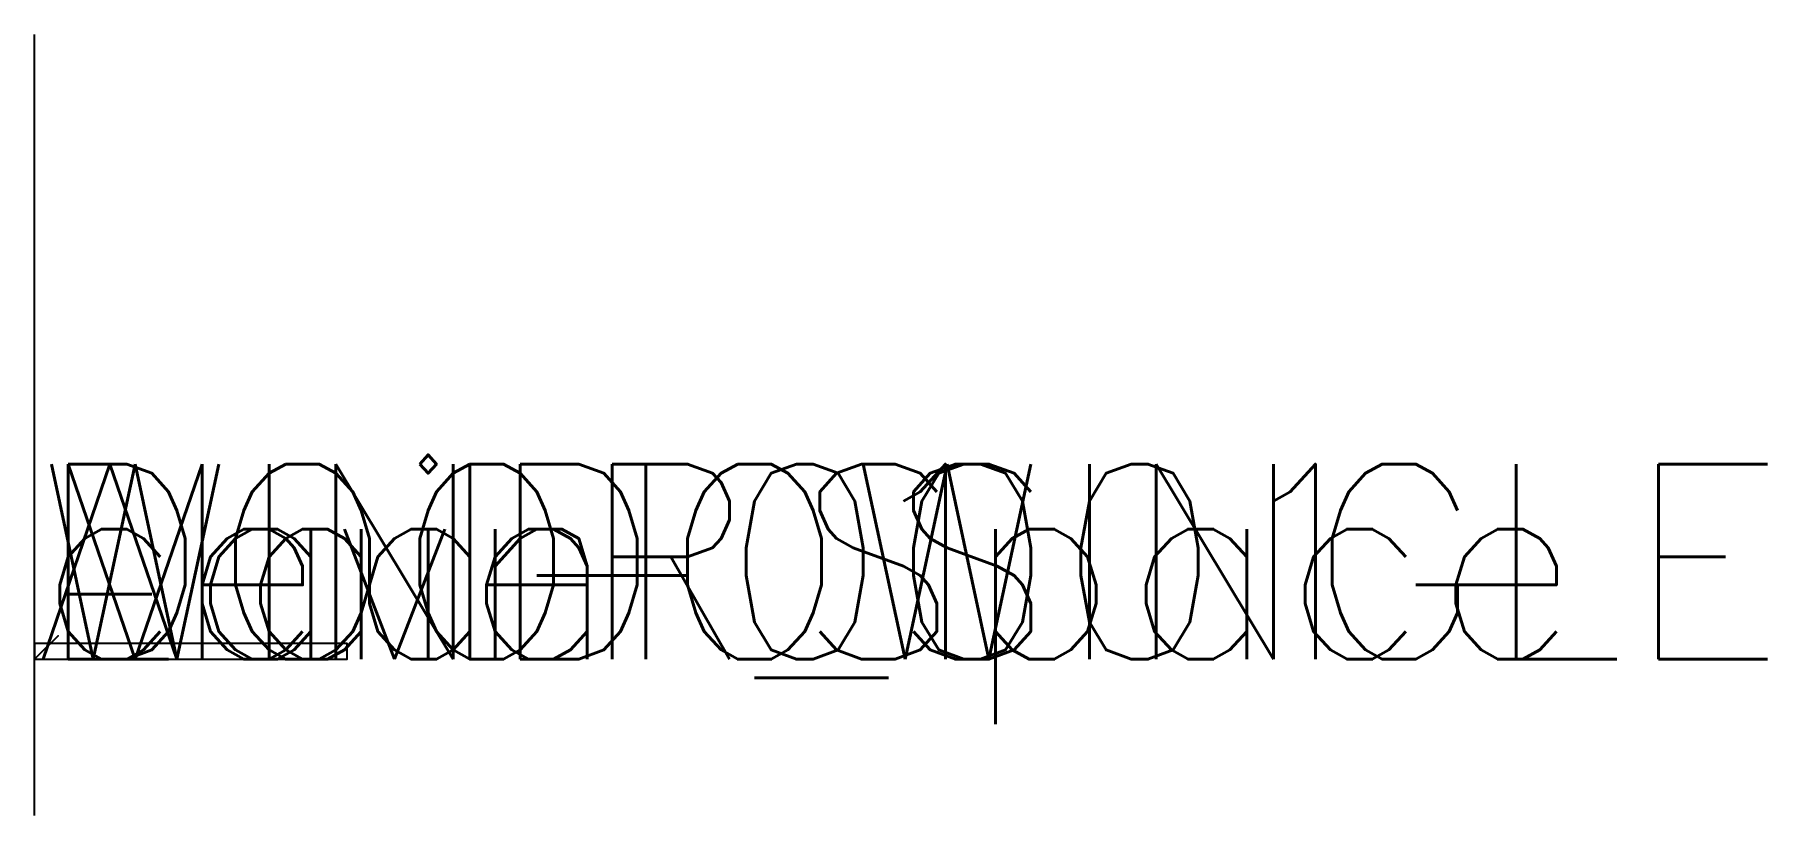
# Model space of a CAD drawing. Extents: x 0 to 22.2, y -2 to 8.
import ezdxf

# ---------------------------------------------------------------- set-up
doc = ezdxf.new("R2010")
doc.units = 0
doc.header["$MEASUREMENT"] = 0
for name, color, linetype in [('A-DIMS', 2, 'CONTINUOUS'), ('A-DOOR', 3, 'CONTINUOUS'), ('A-GRID', 8, 'CONTINUOUS'), ('A-TEXT', 7, 'CONTINUOUS'), ('A-WALL', 7, 'CONTINUOUS'), ('S-STRUCT', 1, 'CONTINUOUS')]:
    doc.layers.add(name, color=color, linetype=linetype)
doc.styles.get("Standard").update_dxf_attribs({"font": 'txt.shx'})

msp = doc.modelspace()

# ---------------------------------------------------------------- linework, layer by layer
at = {"layer": 'A-DIMS'}
msp.add_line((0, 0), (4, 0), dxfattribs=at)
msp.add_line((0, 0), (4, 0), dxfattribs=at)
msp.add_line((0, 0), (4, 0), dxfattribs=at)
at = {"layer": 'A-GRID'}
msp.add_line((0, -2), (0, 8), dxfattribs=at)
at = {"layer": 'A-WALL'}
msp.add_lwpolyline([(0, 0), (4, 0), (4, 0.2), (0, 0.2), (0, 0)], close=True, dxfattribs=at)
at = {"layer": 'S-STRUCT'}
msp.add_lwpolyline([(0, 0), (0.3, 0.3)], close=True, dxfattribs=at)
msp.add_lwpolyline([(0, 0), (0.3, 0.3)], close=True, dxfattribs=at)

# ---------------------------------------------------------------- texts
at = {"layer": 'A-DOOR'}
for s in ['WINDOW', 'DOOR_SINGLE']:
    msp.add_text(s, height=2.5, dxfattribs=at).set_placement((0, 0))
at = {"layer": 'A-GRID'}
msp.add_text('A', height=2.5, dxfattribs=at).set_placement((0, 0))
at = {"layer": 'A-TEXT'}
for s in ['cad-0001', 'Main Space', 'Level 1']:
    msp.add_text(s, height=2.5, dxfattribs=at).set_placement((0, 0))

doc.saveas('drawing.dxf')
